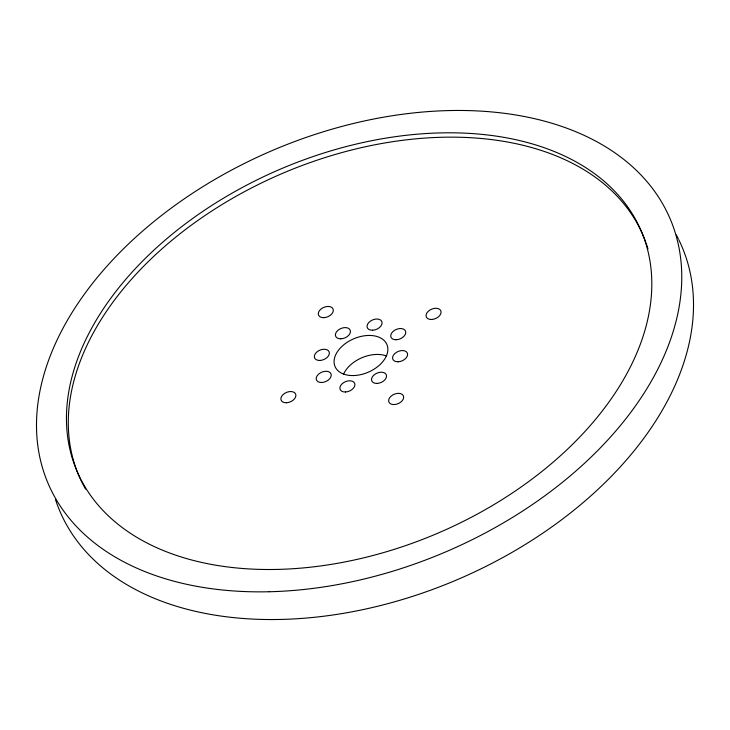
<?xml version="1.0" encoding="UTF-8"?>
<svg xmlns="http://www.w3.org/2000/svg" width="730" height="730" viewBox="0 0 730 730"><rect width="100%" height="100%" fill="white"/><g stroke="black" fill="none" stroke-linecap="round" stroke-linejoin="round"><path stroke-width="1.09" d="M646.242 243.537A306.618 198.323 -23 0 1 647.994 248.939M85.583 489.1A306.618 198.323 -23 0 1 80.847 480.048M80.373 479.026A306.618 198.323 -23 0 1 285.768 171.988A306.618 198.323 -23 0 1 645.867 242.47M343.629 374.061A28.169 18.213 -23 0 1 386.581 356.003M678.717 239.604A337.999 218.617 -23 0 1 453.221 581.372A337.999 218.617 -23 0 1 55.471 499.484M676.299 234.905A337.999 218.617 -23 0 1 678.252 238.655M353.22 375.567A28.169 18.213 -23 0 0 387.146 345.126A28.169 18.213 -23 0 0 342.552 345.837A28.169 18.213 -23 0 0 353.22 375.567M398.16 361.779A7.884 5.101 -23 0 0 407.349 353.101A7.884 5.101 -23 0 0 394.748 353.621A7.884 5.101 -23 0 0 398.16 361.779M376.872 383.423A7.884 5.101 -23 0 0 386.352 374.901A7.884 5.101 -23 0 0 373.86 375.111A7.884 5.101 -23 0 0 376.872 383.423M394.2 404.566A7.884 5.101 -23 0 0 403.416 395.897A7.884 5.101 -23 0 0 390.815 396.408A7.884 5.101 -23 0 0 394.2 404.566M345.463 392.001A7.884 5.101 -23 0 0 354.652 383.323A7.884 5.101 -23 0 0 342.051 383.852A7.884 5.101 -23 0 0 345.463 392.001M321.556 382.493A7.884 5.101 -23 0 0 331.037 373.961A7.884 5.101 -23 0 0 318.545 374.18A7.884 5.101 -23 0 0 321.556 382.493M286.443 402.75A7.884 5.101 -23 0 0 295.65 394.081A7.884 5.101 -23 0 0 283.058 394.592A7.884 5.101 -23 0 0 286.443 402.75M319.932 360.456A7.884 5.101 -23 0 0 329.12 351.787A7.884 5.101 -23 0 0 316.519 352.307A7.884 5.101 -23 0 0 319.932 360.456M340.764 338.82A7.884 5.101 -23 0 0 350.245 330.288A7.884 5.101 -23 0 0 337.744 330.507A7.884 5.101 -23 0 0 340.764 338.82M323.855 317.669A7.884 5.101 -23 0 0 333.072 309A7.884 5.101 -23 0 0 320.47 309.511A7.884 5.101 -23 0 0 323.855 317.669M372.629 330.234A7.884 5.101 -23 0 0 381.817 321.556A7.884 5.101 -23 0 0 369.216 322.085A7.884 5.101 -23 0 0 372.629 330.234M396.08 339.751A7.884 5.101 -23 0 0 405.561 331.219A7.884 5.101 -23 0 0 393.068 331.438A7.884 5.101 -23 0 0 396.08 339.751M431.622 319.484A7.884 5.101 -23 0 0 440.829 310.816A7.884 5.101 -23 0 0 428.227 311.327A7.884 5.101 -23 0 0 431.622 319.484M269.206 591.747A337.999 218.617 -23 0 0 672.43 224.53A337.999 218.617 -23 0 0 135.734 237.204A337.999 218.617 -23 0 0 269.206 591.747M274.781 569.464A306.618 198.323 -23 0 0 644.024 238.126A306.618 198.323 -23 0 0 158.574 245.882A306.618 198.323 -23 0 0 274.781 569.464"/></g></svg>
